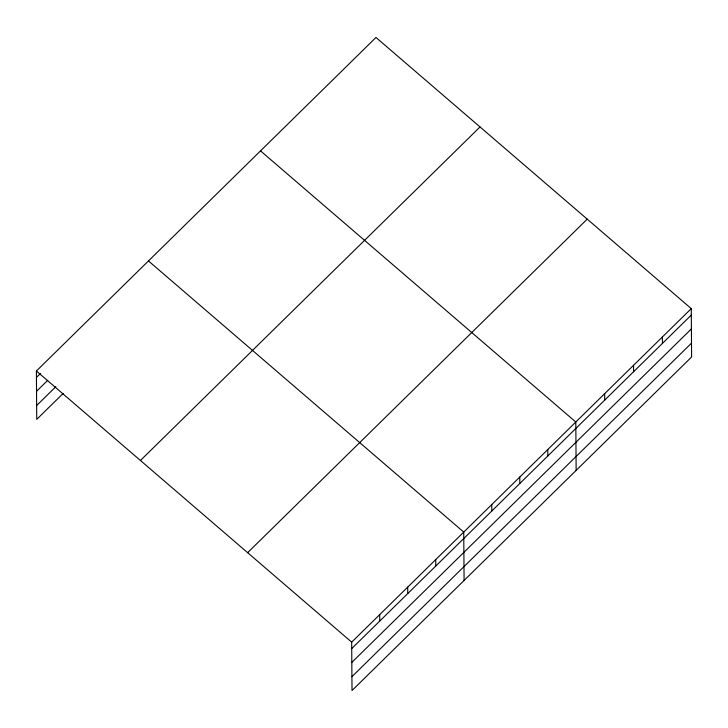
<?xml version="1.0" encoding="UTF-8"?>
<svg xmlns="http://www.w3.org/2000/svg" width="728" height="728" viewBox="0 0 728 728"><rect width="100%" height="100%" fill="white"/><g stroke="black" fill="none" stroke-linecap="round" stroke-linejoin="round"><path stroke-width="1.09" d="M63.154 393.439L36.737 419.383L36.4 371.007L375.985 37.474L691.263 308.617L691.6 356.993L352.015 690.526L351.679 642.151L691.263 308.617M36.445 377.45L40.45 373.519M36.546 391.291L47.748 380.28M36.637 405.541L55.856 386.677M140.44 460.487L480.025 126.954M247.638 552.67L587.223 219.137M351.724 648.593L691.309 315.051M351.815 662.425L691.4 328.892M351.915 676.685L691.5 343.152M260.524 150.878L575.803 422.022L576.139 470.388M148.466 260.942L463.745 532.086L464.082 580.462M36.4 371.007L351.679 642.151M662.398 336.964L662.444 343.407M633.533 365.32L633.578 371.753M604.668 393.666L604.713 400.109M547.784 449.531L547.829 455.974M519.774 477.049L519.819 483.492M491.755 504.568L491.8 511.01M435.726 559.605L435.772 566.038M407.707 587.114L407.753 593.557M379.697 614.632L379.743 621.075"/></g></svg>
